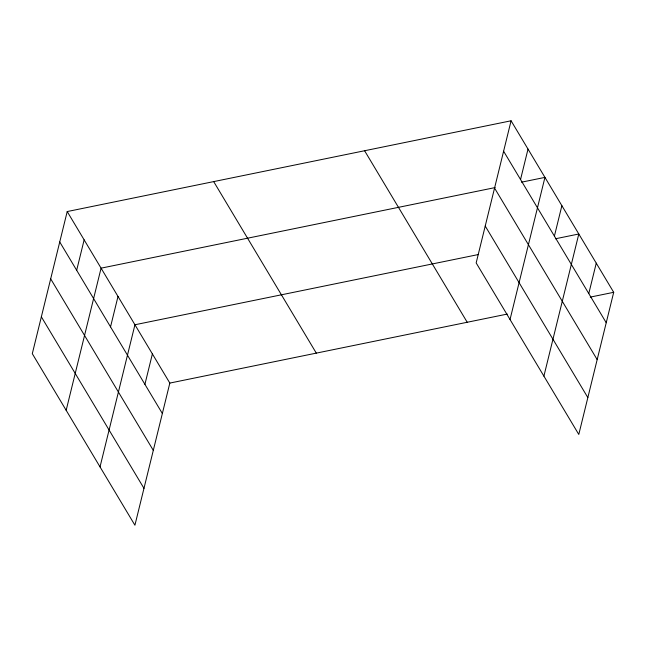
<?xml version="1.0" encoding="UTF-8"?>
<svg xmlns="http://www.w3.org/2000/svg" width="646" height="646" viewBox="0 0 646 646"><rect width="100%" height="100%" fill="white"/><g stroke="black" fill="none" stroke-linecap="round" stroke-linejoin="round"><path stroke-width="0.97" d="M67.208 211.557L32.3 353.685L134.917 525.214L169.833 383.078L67.208 211.557L511.083 120.786L613.7 292.315L578.792 434.443L476.167 262.922L511.083 120.786M76.672 270.278L84.142 239.86M66.167 410.291L101.075 268.163L495.143 187.574M110.531 326.884L118.008 296.457M100.025 466.897L134.941 324.76L478.226 254.564M144.914 384.346L152.383 353.919M520.539 179.515L528.016 149.089M510.033 319.52L544.941 177.392L521.508 182.18M554.405 236.113L561.875 205.694M543.9 376.125L578.808 233.997L555.374 238.786M588.781 293.575L596.258 263.156M169.833 383.078L507.263 314.077M590.266 297.103L613.7 292.315M503.605 151.212L606.231 322.734M494.553 188.075L597.17 359.604M485.227 226.052L587.844 397.581M364.602 150.744L467.22 322.265M213.689 181.599L316.306 353.128M59.739 241.975L162.356 413.505M50.687 278.846L153.304 450.367M41.352 316.823L143.977 488.352"/></g></svg>
